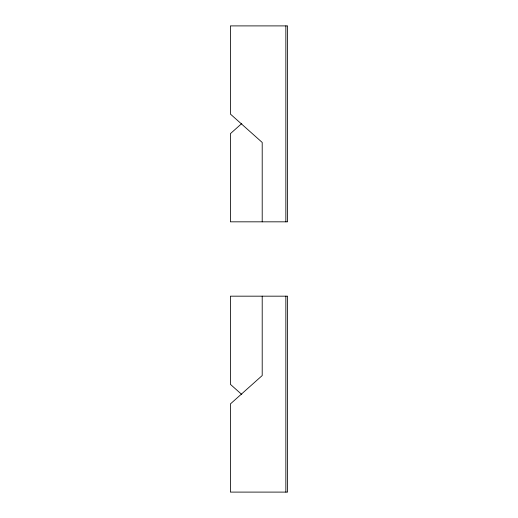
<?xml version="1.0" encoding="UTF-8"?>
<svg xmlns="http://www.w3.org/2000/svg" width="518" height="518" viewBox="0 0 518 518"><rect width="100%" height="100%" fill="white"/><g stroke="black" fill="none" stroke-linecap="round" stroke-linejoin="round"><path stroke-width="0.78" d="M241.796 123.491L230.393 133.67L230.393 221.827L287.607 221.827L287.607 25.9L230.393 25.9L230.393 114.057L262.205 142.45L262.205 221.827M241.796 394.509L230.393 384.33L230.393 296.173L287.607 296.173L287.607 492.1L230.393 492.1L230.393 403.943L262.205 375.55L262.205 296.173M285.852 25.9L285.852 221.827M285.852 296.173L285.852 492.1"/></g></svg>
